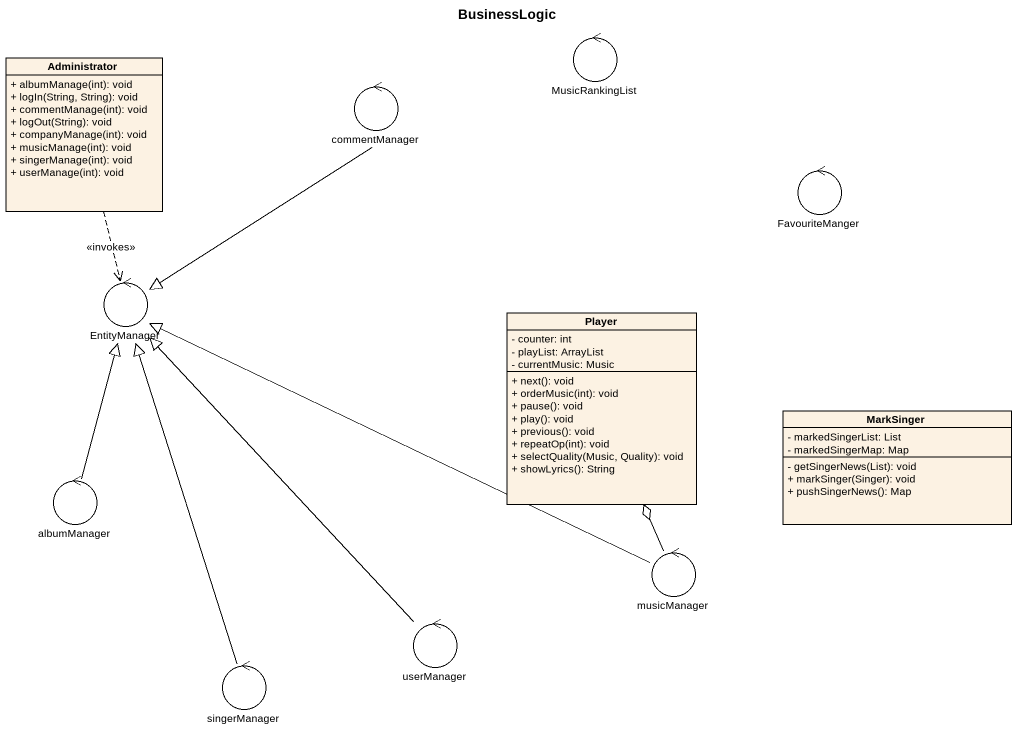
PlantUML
@startuml
title BusinessLogic
allowmixing
hide circle
hide empty members
skinparam classAttributeIconSize 0
class Administrator {
  + albumManage(int): void
  + logIn(String, String): void
  + commentManage(int): void
  + logOut(String): void
  + companyManage(int): void
  + musicManage(int): void
  + singerManage(int): void
  + userManage(int): void
}
control MusicRankingList
control commentManager
control FavouriteManger
control EntityManager
class Player {
  - counter: int
  - playList: ArrayList
  - currentMusic: Music
  + next(): void
  + orderMusic(int): void
  + pause(): void
  + play(): void
  + previous(): void
  + repeatOp(int): void
  + selectQuality(Music, Quality): void
  + showLyrics(): String
}
class MarkSinger {
  - markedSingerList: List
  - markedSingerMap: Map
  - getSingerNews(List): void
  + markSinger(Singer): void
  + pushSingerNews(): Map
}
control albumManager
control musicManager
control userManager
control singerManager
Administrator ..> EntityManager : <<invokes>>
commentManager --|> EntityManager
albumManager -up-|> EntityManager
musicManager -left-|> EntityManager
musicManager -up-o Player
userManager -up-|> EntityManager
singerManager -up-|> EntityManager
@enduml
